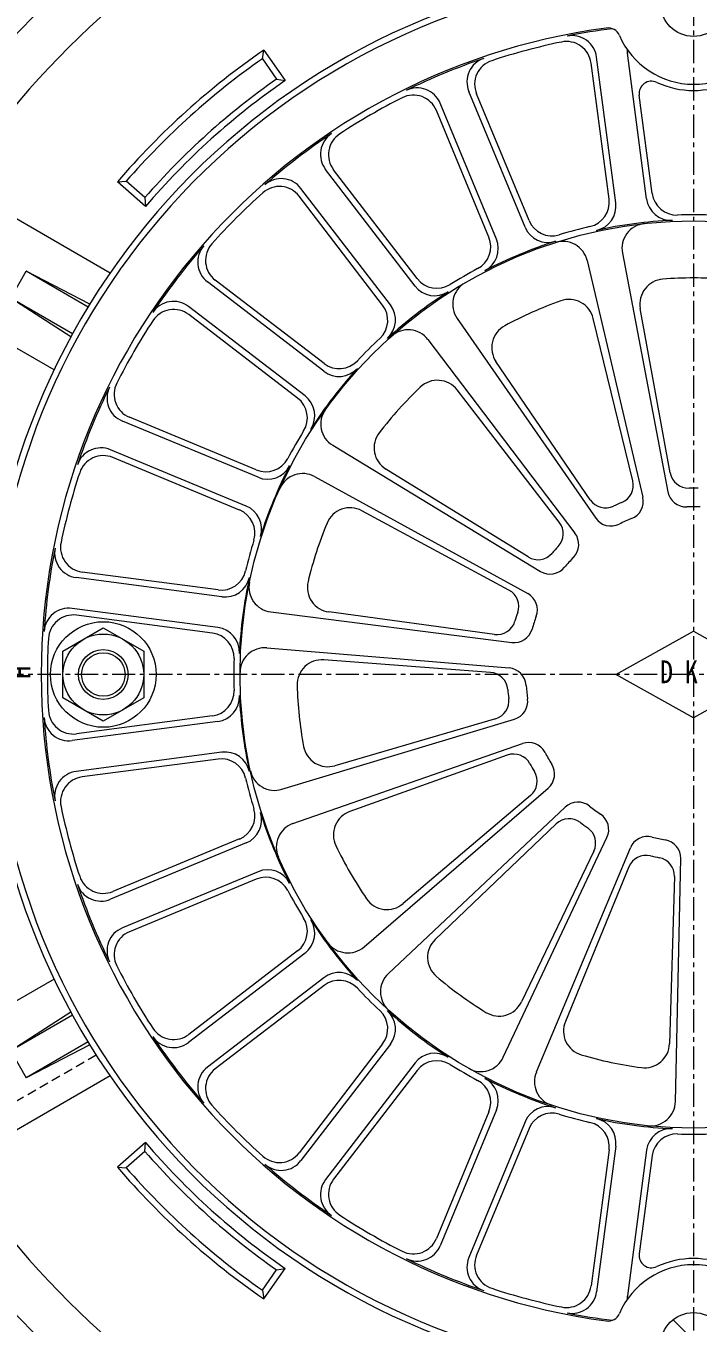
# Model space of a CAD drawing. Units: millimetres, scale not verified. Extents: x -1380 to 1380, y -955 to 955.
# Drawn here: x -557.4 to -449.2, y 120.6 to 329.4 of the extents above; entities that cross this region are included whole.
import ezdxf
from ezdxf.enums import TextEntityAlignment as Align

# ---------------------------------------------------------------- set-up
doc = ezdxf.new("R2010")
doc.units = ezdxf.units.MM
doc.header["$LTSCALE"] = 3
doc.linetypes.add('USER1', pattern=[2, 1.25, -0.25, 0.25, -0.25])
doc.linetypes.add('USER3', pattern=[0.75, 0.5, -0.25])
for name, color, linetype, lineweight in [('0-2_L-2', 7, 'Continuous', 18), ('0-4_L-5', 2, 'USER1', 18), ('0-5_L-3', 7, 'Continuous', 18), ('0-B_L-1a', 3, 'Continuous', 18), ('0-C_L-1b', 150, 'Continuous', 18)]:
    doc.layers.add(name, color=color, linetype=linetype, lineweight=lineweight)
doc.styles.add('ＭＳ ゴシック', font='')
doc.styles.get('ＭＳ ゴシック').set_extended_font_data('MS Gothic')

msp = doc.modelspace()

# ---------------------------------------------------------------- linework, layer by layer
at = {"layer": '0-2_L-2'}
msp.add_circle((-449.932, 225), 169.5, dxfattribs=at)
for start, end in [(0, 180), (180, 0)]:
    msp.add_arc((-449.932, 225), 170, start, end, dxfattribs=at)
at = {"layer": '0-4_L-5'}
for p, q in [((-449.932, 477.149), (-449.932, -27.149)), ((-197.783, 225), (-702.081, 225))]:
    msp.add_line(p, q, dxfattribs=at)
at = {"layer": '0-5_L-3'}
msp.add_line((-453.197, 121.112), (-450.817, 118.733), dxfattribs=at)
msp.add_lwpolyline([(-551.432, 228.753), (-544.932, 232.506), (-538.432, 228.753), (-538.432, 221.247), (-544.932, 217.494), (-551.432, 221.247)], close=True, dxfattribs=at)
for centre, radius in [((-449.933, 333), 5.3), ((-544.932, 225), 8.5), ((-544.932, 225), 6.5), ((-544.932, 225), 4), ((-544.932, 225), 3.5), ((-449.933, 117), 5.3)]:
    msp.add_circle(centre, radius, dxfattribs=at)
at = {"layer": '0-B_L-1a'}
for p, q in [((-462.448, 300.917), (-465.535, 324.363)), ((-457.491, 301.569), (-460.578, 325.015)), ((-463.536, 301.518), (-466.418, 323.408)), ((-477.051, 297.004), (-486.101, 318.852)), ((-476.41, 298.068), (-484.859, 318.467)), ((-456.596, 302.431), (-458.677, 318.238)), ((-482.877, 295.389), (-491.326, 315.788)), ((-481.671, 295.09), (-490.72, 316.939)), ((-494.763, 287.531), (-509.159, 306.293)), ((-494.419, 288.725), (-507.86, 306.243)), ((-498.73, 284.488), (-513.126, 303.249)), ((-499.972, 284.464), (-513.414, 301.981)), ((-461.379, 292.843), (-454.08, 254.416)), ((-467.069, 291.633), (-458.108, 253.56)), ((-509.42, 273.798), (-528.181, 288.194)), ((-509.396, 275.04), (-526.914, 288.481)), ((-512.464, 269.831), (-531.225, 284.227)), ((-513.658, 269.487), (-531.175, 282.928)), ((-487.984, 282.322), (-465.686, 250.186)), ((-459.706, 256.173), (-466.077, 282.321)), ((-453.683, 257.454), (-458.498, 283.932)), ((-492.69, 278.902), (-469.017, 247.766)), ((-466.558, 253.122), (-481.728, 275.353)), ((-471.54, 249.503), (-487.995, 270.799)), ((-520.023, 256.738), (-541.871, 265.788)), ((-520.322, 257.945), (-540.721, 266.394)), ((-521.936, 252.119), (-543.784, 261.169)), ((-508.009, 261.889), (-474.568, 241.601)), ((-523, 251.477), (-543.399, 259.927)), ((-510.917, 256.851), (-476.627, 238.035)), ((-476.559, 243.929), (-499.459, 258.067)), ((-479.638, 238.596), (-503.333, 251.358)), ((-525.849, 237.516), (-549.295, 240.603)), ((-526.45, 238.604), (-548.341, 241.486)), ((-526.502, 232.559), (-549.947, 235.646)), ((-527.363, 231.664), (-549.254, 234.546)), ((-517.992, 235.078), (-479.19, 230.145)), ((-481.956, 231.462), (-508.627, 235.064)), ((-518.6, 229.292), (-479.621, 226.05)), ((-482.6, 225.338), (-509.437, 227.359)), ((-526.502, 217.441), (-549.947, 214.354)), ((-527.363, 218.336), (-549.254, 215.454)), ((-516.207, 206.524), (-478.754, 217.8)), ((-481.816, 217.878), (-507.646, 210.321)), ((-514.409, 200.992), (-477.481, 213.884)), ((-525.849, 212.484), (-549.295, 209.397)), ((-526.45, 211.396), (-548.341, 208.514)), ((-479.913, 212.021), (-505.252, 202.952)), ((-502.963, 181.165), (-473.334, 206.7)), ((-476.163, 205.525), (-496.686, 188.115)), ((-499.07, 176.842), (-470.578, 203.64)), ((-472.042, 200.949), (-491.502, 182.358)), ((-523, 198.523), (-543.399, 190.073)), ((-480.549, 163.386), (-463.867, 198.764)), ((-521.936, 197.881), (-543.784, 188.831)), ((-465.974, 196.54), (-477.642, 172.288)), ((-475.234, 161.02), (-460.105, 197.089)), ((-452.841, 156.26), (-451.991, 195.364)), ((-520.023, 193.262), (-541.871, 184.212)), ((-460.348, 194.035), (-470.564, 169.137)), ((-453.011, 192.476), (-453.806, 165.575)), ((-520.322, 192.055), (-540.721, 183.606)), ((-512.464, 180.169), (-531.225, 165.773)), ((-513.658, 180.513), (-531.175, 167.072)), ((-509.42, 176.202), (-528.181, 161.806)), ((-509.396, 174.96), (-526.914, 161.519)), ((-499.972, 165.536), (-513.414, 148.019)), ((-498.73, 165.512), (-513.126, 146.751)), ((-494.763, 162.469), (-509.159, 143.707)), ((-494.419, 161.274), (-507.86, 143.757)), ((-482.877, 154.611), (-491.326, 134.212)), ((-481.671, 154.91), (-490.72, 133.061)), ((-477.051, 152.996), (-486.101, 131.148)), ((-476.41, 151.932), (-484.859, 131.533)), ((-463.536, 148.482), (-466.418, 126.592)), ((-462.448, 149.083), (-465.535, 125.637)), ((-457.491, 148.431), (-460.578, 124.985)), ((-456.596, 147.569), (-458.677, 131.762))]:
    msp.add_line(p, q, dxfattribs=at)
msp.add_lwpolyline([(-462.432, 225), (-449.932, 232), (-437.432, 225), (-449.932, 218)], close=True, dxfattribs=at)
msp.add_circle((-449.932, 225), 73, dxfattribs=at)
for centre, radius, start, end in [((-449.932, 225), 114, 93.07089, 266.92911), ((-449.932, 225), 113, 93.61565, 266.38435), ((-449.932, 225), 105, 97.68835, 262.31165), ((-449.932, 225), 104.759, 97.1633, 101.19874), ((-469.501, 323.84), 4, 7.5, 101.19874), ((-463.712, 327.074), 2, 23.26982, 97.68835), ((-449.932, 333), 13, 203.26982, 336.73018), ((-449.932, 225), 104, 101.80122, 108.19878), ((-470.384, 322.886), 4, 7.5, 101.80122), ((-449.932, 225), 104.759, 108.80126, 116.19874), ((-482.406, 320.383), 4, 108.80126, 202.5), ((-481.164, 319.998), 4, 108.19878, 202.5), ((-456.612, 325.537), 4, 179.28195, 187.5), ((-456.694, 318.499), 2, 64.99985, 187.5), ((-449.932, 333), 14, 244.99985, 295.00015), ((-449.932, 225), 104, 116.80122, 123.19878), ((-495.022, 314.258), 4, 22.5, 116.80122), ((-494.416, 315.408), 4, 22.5, 116.19874), ((-449.932, 225), 104.759, 123.80126, 131.19874), ((-505.986, 308.728), 4, 123.80126, 217.5), ((-504.687, 308.678), 4, 123.19878, 217.5), ((-516.587, 299.546), 4, 37.5, 131.80122), ((-516.299, 300.814), 4, 37.5, 131.19874), ((-449.932, 225), 104, 131.80122, 138.19878), ((-467.502, 300.995), 4, 283.01773, 7.5), ((-466.414, 300.395), 4, 282.33141, 7.5), ((-453.525, 302.091), 4, 187.5, 272.66859), ((-452.63, 302.953), 4, 187.5, 271.98227), ((-449.932, 225), 74, 88.01773, 91.98227), ((-473.356, 298.535), 4, 202.5, 287.66859), ((-472.714, 299.599), 4, 202.5, 286.98227), ((-449.932, 225), 74, 103.01773, 106.98227), ((-449.932, 225), 73.175, 92.66859, 102.33141), ((-457.449, 293.589), 4, 96.2543, 190.75497), ((-486.572, 293.859), 4, 298.01773, 22.5), ((-485.366, 293.56), 4, 297.33141, 22.5), ((-449.932, 225), 73.175, 107.66859, 117.33141), ((-470.963, 290.717), 4, 13.24503, 107.7457), ((-449.932, 225), 104.759, 138.80126, 146.19874), ((-525.746, 291.367), 4, 138.80126, 232.5), ((-524.478, 291.655), 4, 138.19878, 232.5), ((-449.932, 225), 74, 118.01773, 121.98227), ((-491.246, 291.161), 4, 217.5, 301.98227), ((-454.563, 284.648), 4, 94.43925, 190.30797), ((-449.932, 225), 63.827, 85.56075, 94.43925), ((-449.932, 225), 73.175, 122.66859, 132.33141), ((-491.59, 289.966), 4, 217.5, 302.66859), ((-484.697, 284.602), 4, 120.2543, 214.75497), ((-533.66, 281.054), 4, 52.5, 146.19874), ((-503.146, 282.029), 4, 313.01773, 37.5), ((-501.903, 282.053), 4, 312.33141, 37.5), ((-449.932, 225), 63.827, 109.56075, 118.43925), ((-469.963, 281.375), 4, 13.69203, 109.56075), ((-449.932, 225), 104, 146.80122, 153.19878), ((-533.61, 279.755), 4, 52.5, 146.80122), ((-495.874, 276.481), 4, 37.24503, 131.7457), ((-478.424, 277.608), 4, 118.43925, 214.30797), ((-449.932, 225), 74, 133.01773, 136.98227), ((-449.932, 225), 73.175, 137.66859, 147.33141), ((-506.985, 276.971), 4, 232.5, 317.66859), ((-506.961, 278.214), 4, 232.5, 316.98227), ((-539.19, 270.09), 4, 153.19878, 247.5), ((-491.161, 268.354), 4, 37.69203, 133.56075), ((-449.932, 225), 104.759, 153.80126, 161.19874), ((-540.34, 269.484), 4, 153.80126, 247.5), ((-516.093, 266.313), 4, 328.01773, 52.5), ((-514.899, 266.657), 4, 327.33141, 52.5), ((-449.932, 225), 63.827, 133.56075, 142.43925), ((-505.934, 265.309), 4, 144.2543, 238.75497), ((-449.932, 225), 74, 148.01773, 151.98227), ((-497.358, 261.471), 4, 142.43925, 238.30797), ((-545.315, 257.473), 4, 67.5, 161.19874), ((-544.93, 256.231), 4, 67.5, 161.80122), ((-518.791, 261.64), 4, 247.5, 331.98227), ((-449.932, 225), 104, 161.80122, 168.19878), ((-518.492, 260.434), 4, 247.5, 332.66859), ((-449.932, 225), 73.175, 152.66859, 162.33141), ((-512.842, 253.344), 4, 61.24503, 155.7457), ((-450.731, 257.99), 3, 190.30797, 271.3871), ((-462.621, 255.463), 3, 292.6129, 13.69203), ((-449.932, 225), 30, 88.6129, 91.3871), ((-464.08, 254.813), 3, 214.30797, 295.3871), ((-449.932, 225), 30, 112.6129, 115.3871), ((-461.028, 252.873), 3, 291.70679, 13.24503), ((-451.133, 254.976), 3, 190.75497, 272.29321), ((-524.531, 247.782), 4, 343.01773, 67.5), ((-523.467, 248.423), 4, 342.33141, 67.5), ((-505.23, 247.836), 4, 61.69203, 157.56075), ((-449.932, 225), 27, 87.70679, 92.29321), ((-449.932, 225), 63.827, 157.56075, 166.43925), ((-473.914, 247.668), 3, 316.6129, 37.69203), ((-463.221, 251.896), 3, 214.75497, 296.29321), ((-449.932, 225), 27, 111.70679, 116.29321), ((-449.932, 225), 74, 163.01773, 166.98227), ((-471.406, 245.95), 3, 315.70679, 37.24503), ((-449.932, 225), 104.759, 168.80126, 176.19874), ((-548.773, 244.569), 4, 168.80126, 262.5), ((-547.819, 245.452), 4, 168.19878, 262.5), ((-474.983, 246.481), 3, 238.30797, 319.3871), ((-449.932, 225), 30, 136.6129, 139.3871), ((-473.012, 244.166), 3, 238.75497, 320.29321), ((-449.932, 225), 27, 135.70679, 140.29321), ((-525.928, 242.57), 4, 262.5, 346.98227), ((-525.327, 241.482), 4, 262.5, 347.66859), ((-449.932, 225), 73.175, 167.66859, 177.33141), ((-517.487, 239.046), 4, 168.2543, 262.75497), ((-508.092, 239.028), 4, 166.43925, 262.30797), ((-481.061, 235.954), 3, 340.6129, 61.69203), ((-478.07, 235.405), 3, 339.70679, 61.24503), ((-550.47, 231.68), 4, 82.5, 176.19874), ((-549.776, 230.58), 4, 82.5, 176.80122), ((-449.932, 225), 30, 160.6129, 163.3871), ((-449.932, 225), 27, 159.70679, 164.29321), ((-527.024, 228.593), 4, 357.33141, 82.5), ((-481.555, 234.435), 3, 262.30797, 343.3871), ((-478.812, 233.121), 3, 262.75497, 344.29321), ((-449.932, 225), 104, 176.80122, 183.19878), ((-527.886, 227.698), 4, 358.01773, 82.5), ((-518.932, 225.306), 4, 85.24503, 179.7457), ((-449.932, 225), 74, 178.01773, 181.98227), ((-509.737, 223.37), 4, 85.69203, 181.56075), ((-479.87, 223.06), 3, 3.70679, 85.24503), ((-482.825, 222.346), 3, 4.6129, 85.69203), ((-527.886, 222.302), 4, 277.5, 1.98227), ((-527.024, 221.407), 4, 277.5, 2.66859), ((-449.932, 225), 73.175, 182.66859, 192.33141), ((-449.932, 225), 63.827, 181.56075, 190.43925), ((-449.932, 225), 30, 184.6129, 187.3871), ((-449.932, 225), 27, 183.70679, 188.29321), ((-482.658, 220.757), 3, 286.30797, 7.3871), ((-479.619, 220.673), 3, 286.75497, 8.29321), ((-550.47, 218.32), 4, 183.80126, 277.5), ((-449.932, 225), 104.759, 183.80126, 191.19874), ((-549.776, 219.42), 4, 183.19878, 277.5), ((-508.769, 214.16), 4, 190.43925, 286.30797), ((-476.492, 211.052), 3, 27.70679, 109.24503), ((-525.928, 207.43), 4, 13.01773, 97.5), ((-525.327, 208.518), 4, 12.33141, 97.5), ((-478.902, 209.197), 3, 28.6129, 109.69203), ((-449.932, 225), 27, 207.70679, 212.29321), ((-548.773, 205.431), 4, 97.5, 191.19874), ((-517.36, 210.355), 4, 192.2543, 286.75497), ((-449.932, 225), 30, 208.6129, 211.3871), ((-478.103, 207.813), 3, 310.30797, 31.3871), ((-475.292, 208.972), 3, 310.75497, 32.29321), ((-547.819, 204.548), 4, 97.5, 191.80122), ((-449.932, 225), 74, 193.01773, 196.98227), ((-449.932, 225), 104, 191.80122, 198.19878), ((-524.531, 202.218), 4, 292.5, 16.98227), ((-523.467, 201.577), 4, 292.5, 17.66859), ((-449.932, 225), 73.175, 197.66859, 207.33141), ((-503.904, 199.186), 4, 109.69203, 205.56075), ((-468.523, 201.455), 3, 51.70679, 133.24503), ((-449.932, 225), 27, 231.70679, 236.29321), ((-466.581, 200.043), 3, 334.75497, 56.29321), ((-513.091, 197.215), 4, 109.24503, 203.7457), ((-469.97, 198.78), 3, 52.6129, 133.69203), ((-449.932, 225), 30, 232.6129, 235.3871), ((-468.677, 197.841), 3, 334.30797, 55.3871), ((-457.339, 195.929), 3, 75.70679, 157.24503), ((-449.932, 225), 27, 255.70679, 260.29321), ((-454.99, 195.429), 3, 358.75497, 80.29321), ((-449.932, 225), 63.827, 205.56075, 214.43925), ((-457.573, 192.897), 3, 76.6129, 157.69203), ((-449.932, 225), 30, 256.6129, 259.3871), ((-456.01, 192.564), 3, 358.30797, 79.3871), ((-544.93, 193.769), 4, 198.19878, 292.5), ((-518.791, 188.36), 4, 28.01773, 112.5), ((-518.492, 189.566), 4, 27.33141, 112.5), ((-545.315, 192.527), 4, 198.80126, 292.5), ((-449.932, 225), 104.759, 198.80126, 206.19874), ((-449.932, 225), 74, 208.01773, 211.98227), ((-499.273, 191.166), 4, 214.43925, 310.30797), ((-540.34, 180.516), 4, 112.5, 206.19874), ((-516.093, 183.687), 4, 307.5, 31.98227), ((-514.899, 183.343), 4, 307.5, 32.66859), ((-449.932, 225), 73.175, 212.66859, 222.33141), ((-539.19, 179.91), 4, 112.5, 206.80122), ((-505.574, 184.195), 4, 216.2543, 310.75497), ((-488.739, 179.466), 4, 133.69203, 229.56075), ((-449.932, 225), 104, 206.80122, 213.19878), ((-506.985, 173.029), 4, 42.33141, 127.5), ((-506.961, 171.786), 4, 43.01773, 127.5), ((-496.329, 173.928), 4, 133.24503, 227.7457), ((-449.932, 225), 63.827, 229.56075, 238.43925), ((-449.932, 225), 74, 223.01773, 226.98227), ((-481.246, 174.022), 4, 238.43925, 334.30797), ((-503.146, 167.971), 4, 322.5, 46.98227), ((-501.903, 167.947), 4, 322.5, 47.66859), ((-449.932, 225), 73.175, 227.66859, 237.33141), ((-466.863, 167.618), 4, 157.69203, 253.56075), ((-533.61, 170.245), 4, 213.19878, 307.5), ((-533.66, 168.946), 4, 213.80126, 307.5), ((-449.932, 225), 104.759, 213.80126, 221.19874), ((-457.804, 165.693), 4, 262.43925, 358.30797), ((-491.59, 160.034), 4, 57.33141, 142.5), ((-484.167, 165.092), 4, 240.2543, 334.75497), ((-449.932, 225), 63.827, 253.56075, 262.43925), ((-525.746, 158.633), 4, 127.5, 221.19874), ((-524.478, 158.345), 4, 127.5, 221.80122), ((-491.246, 158.839), 4, 58.01773, 142.5), ((-449.932, 225), 74, 238.01773, 241.98227), ((-471.546, 159.472), 4, 157.24503, 251.7457), ((-486.572, 156.141), 4, 337.5, 61.98227), ((-449.932, 225), 73.175, 242.66859, 252.33141), ((-485.366, 156.44), 4, 337.5, 62.66859), ((-449.932, 225), 104, 221.80122, 228.19878), ((-473.356, 151.465), 4, 72.33141, 157.5), ((-456.84, 156.347), 4, 264.2543, 358.75497), ((-472.714, 150.401), 4, 73.01773, 157.5), ((-449.932, 225), 74, 253.01773, 256.98227), ((-467.502, 149.005), 4, 352.5, 76.98227), ((-466.414, 149.605), 4, 352.5, 77.66859), ((-449.932, 225), 73.175, 257.66859, 267.33141), ((-453.525, 147.909), 4, 87.33141, 172.5), ((-452.63, 147.047), 4, 88.01773, 172.5), ((-449.932, 225), 74, 268.01773, 271.98227), ((-516.587, 150.454), 4, 228.19878, 322.5), ((-516.299, 149.186), 4, 228.80126, 322.5), ((-449.932, 225), 104.759, 228.80126, 236.19874), ((-505.986, 141.272), 4, 142.5, 236.19874), ((-504.687, 141.322), 4, 142.5, 236.80122), ((-449.932, 225), 104, 236.80122, 243.19878), ((-495.022, 135.742), 4, 243.19878, 337.5), ((-494.416, 134.592), 4, 243.80126, 337.5), ((-481.164, 130.002), 4, 157.5, 251.80122), ((-456.694, 131.501), 2, 172.5, 295.00015), ((-449.932, 225), 104.759, 243.80126, 251.19874), ((-482.406, 129.617), 4, 157.5, 251.19874), ((-449.932, 117), 13, 23.26982, 156.73018), ((-449.932, 117), 14, 64.99985, 115.00015), ((-449.932, 225), 104, 251.80122, 258.19878), ((-470.384, 127.114), 4, 258.19878, 352.5), ((-469.501, 126.16), 4, 258.80126, 352.5), ((-456.612, 124.463), 4, 172.5, 180.71805), ((-449.932, 225), 104.759, 258.80126, 262.8367), ((-463.712, 122.926), 2, 262.31165, 336.73018)]:
    msp.add_arc(centre, radius, start, end, dxfattribs=at)
at = {"layer": '0-C_L-1b'}
for p, q in [((-519.335, 324.117), (-519.087, 325.507)), ((-519.335, 324.117), (-517.041, 320.841)), ((-519.087, 325.507), (-515.646, 320.592)), ((-517.041, 320.841), (-515.646, 320.592)), ((-543.851, 289.616), (-568.594, 303.901)), ((-542.66, 304.282), (-541.252, 304.383)), ((-538.131, 300.345), (-542.66, 304.282)), ((-538.233, 301.759), (-541.252, 304.383)), ((-538.233, 301.759), (-538.131, 300.345)), ((-552.851, 274.028), (-577.594, 288.313)), ((-547.385, 284.151), (-557.339, 289.898)), ((-547.106, 284.609), (-557.339, 289.898)), ((-549.885, 279.821), (-559.839, 285.568)), ((-552.851, 175.972), (-577.594, 161.687)), ((-549.885, 170.179), (-559.839, 164.432)), ((-547.385, 165.849), (-557.339, 160.102)), ((-547.106, 165.391), (-557.339, 160.102)), ((-543.851, 160.384), (-568.594, 146.099)), ((-538.131, 149.655), (-542.66, 145.718)), ((-538.233, 148.241), (-541.252, 145.617)), ((-538.233, 148.241), (-538.131, 149.655)), ((-542.66, 145.718), (-541.252, 145.617)), ((-519.335, 125.883), (-517.041, 129.159)), ((-519.087, 124.493), (-515.646, 129.408)), ((-517.041, 129.159), (-515.646, 129.408)), ((-519.335, 125.883), (-519.087, 124.493))]:
    msp.add_line(p, q, dxfattribs=at)
at = {"layer": '0-C_L-1b', "linetype": 'USER3'}
msp.add_line((-546.064, 163.725), (-577.264, 145.712), dxfattribs=at)
at = {"layer": '0-C_L-1b'}
for points in [[(-550.142, 279.35), (-559.839, 285.568), (-557.339, 289.898)], [(-550.142, 170.649), (-559.839, 164.432), (-557.339, 160.102)]]:
    msp.add_lwpolyline(points, dxfattribs=at)
msp.add_circle((-449.932, 225), 150, dxfattribs=at)
for radius, start, end in [(142.5, 90, 150), (142.5, 30, 90), (122, 124.53036, 139.46964), (121, 125, 139), (117, 125, 139), (116, 124.50606, 139.49394), (142.5, 210, 270), (142.5, 270, 330), (117, 221, 235), (116, 220.50606, 235.49394), (122, 220.53036, 235.46964), (121, 221, 235)]:
    msp.add_arc((-449.932, 225), radius, start, end, dxfattribs=at)

# ---------------------------------------------------------------- texts
at = {"layer": '0-B_L-1a', "color": 7, "style": 'ＭＳ ゴシック', "width": 0.85}
msp.add_text('H', height=3.666, rotation=270, dxfattribs=at).set_placement((-561.432, 226.417), align=Align.BOTTOM_LEFT)
for s, p in [('D', (-455.349, 222.5)), ('K', (-451.349, 222.5))]:
    msp.add_text(s, height=3.666, dxfattribs=at).set_placement(p, align=Align.BOTTOM_LEFT)

doc.saveas('drawing.dxf')
